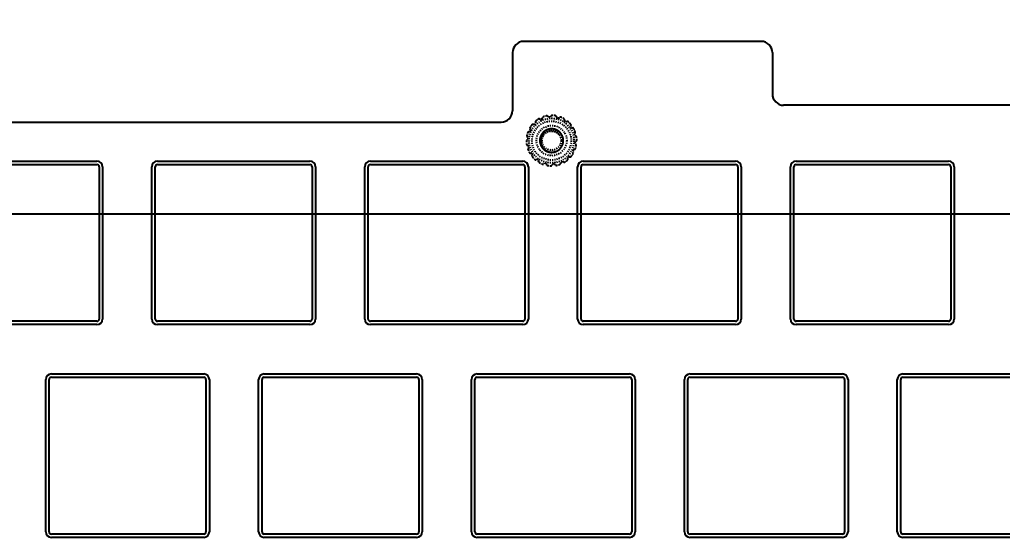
# Model space of a CAD drawing. Header units: inches. Extents: x 1466 to 2567, y -36 to 323.
# Drawn here: x 1622.4 to 1710.1, y 200.5 to 246.7 of the extents above; entities that cross this region are included whole.
import ezdxf

# ---------------------------------------------------------------- set-up
doc = ezdxf.new("R2010")
doc.units = ezdxf.units.IN
doc.header["$LTSCALE"] = 0.909449
doc.header["$MEASUREMENT"] = 0
doc.header["$PDMODE"] = 3
doc.header["$PDSIZE"] = 0.3125
doc.linetypes.add('HIDDEN', pattern=[0.2, 0.1, -0.1])
doc.linetypes.add('PHANTOM', pattern=[0.8, 0.45, -0.05, 0.1, -0.05, 0.1, -0.05])
doc.layers.get('0').update_dxf_attribs({"linetype": 'CONTINUOUS'})
doc.layers.get('Defpoints').update_dxf_attribs({"linetype": 'CONTINUOUS'})
doc.layers.add('DEFAULT_2', color=8, linetype='HIDDEN')
doc.layers.add('DEFAULT_3', color=7, linetype='PHANTOM')
doc.styles.get("Standard").update_dxf_attribs({"font": 'txt', "width": 0.8})
doc.dimstyles.get("Standard").update_dxf_attribs({"dimtxt": 6, "dimasz": 4.5, "dimexe": 1, "dimexo": 1, "dimgap": 0.09, "dimtad": 0, "dimzin": 1, "dimdsep": 46, "dimtxsty": 'STANDARD', "dimcen": 0.09, "dimclrd": 5, "dimclre": 5, "dimclrt": 1, "dimadec": 0, "dimazin": 0, "dimtp": 0.01, "dimtm": 0.01, "dimtfac": 1, "dimtofl": 0, "dimtmove": 0, "dimatfit": 3, "dimfxl": 1, "dimtolj": 1, "dimtzin": 4, "dimarcsym": 0})

# ---------------------------------------------------------------- blocks, each defined once
blk = doc.blocks.new('*D4')
at = {"layer": 'DEFAULT_3', "color": 3, "linetype": 'ByBlock', "lineweight": -2}
for p, q in [((1618.454, 233.772), (1618.454, 246.944)), ((1611.257, 233.772), (1619.454, 233.772)), ((1618.454, 224.272), (1618.454, 229.272)), ((1611.257, 219.772), (1619.454, 219.772))]:
    blk.add_line(p, q, dxfattribs=at)
at = {"layer": 'DEFAULT_3', "color": 3, "linetype": 'ByBlock'}
for points in [[(1617.704, 229.272), (1619.204, 229.272), (1618.454, 233.772)], [(1617.704, 224.272), (1619.204, 224.272), (1618.454, 219.772)]]:
    blk.add_solid(points, dxfattribs=at)
at = {"layer": 'Defpoints', "color": 0, "linetype": 'ByBlock'}
for p in [(1610.257, 233.772), (1618.454, 233.772), (1610.257, 219.772)]:
    blk.add_point(p, dxfattribs=at)
at = {"layer": 'DEFAULT_3', "color": 3, "linetype": 'ByBlock', "insert": (1618.454, 261.994), "char_height": 6, "attachment_point": 5, "rotation": 90}
blk.add_mtext('\\A1;14.00{\\H0.7x;\\S+0.05^ -0;}', dxfattribs=at)
blk = doc.blocks.new('*D5')
at = {"layer": 'DEFAULT_3', "color": 3, "linetype": 'ByBlock', "lineweight": -2}
for p, q in [((1592.191, 229.672), (1592.191, 230.355)), ((1592.191, 229.355), (1587.691, 229.355)), ((1876.597, 229.355), (1596.691, 229.355)), ((1881.097, 228.422), (1881.097, 228.355))]:
    blk.add_line(p, q, dxfattribs=at)
at = {"layer": 'DEFAULT_3', "color": 3, "linetype": 'ByBlock'}
for points in [[(1596.691, 230.105), (1596.691, 228.605), (1592.191, 229.355)], [(1876.597, 230.105), (1876.597, 228.605), (1881.097, 229.355)]]:
    blk.add_solid(points, dxfattribs=at)
at = {"layer": 'Defpoints', "color": 0, "linetype": 'ByBlock'}
for p in [(1881.097, 229.422), (1881.097, 229.355), (1592.191, 228.672)]:
    blk.add_point(p, dxfattribs=at)
at = {"layer": 'DEFAULT_3', "color": 3, "linetype": 'ByBlock', "insert": (1569.601, 229.355), "char_height": 6, "attachment_point": 5}
blk.add_mtext('\\A1;288.91%%P0.1', dxfattribs=at)

msp = doc.modelspace()

# ---------------------------------------------------------------- linework, layer by layer
at = {"color": 7, "linetype": 'Continuous'}
for p, q in [((1688.542, 244.772), (1667.342, 244.772)), ((1666.342, 243.772), (1666.342, 238.572)), ((1689.542, 243.772), (1689.542, 240.072)), ((1800.562, 239.072), (1690.542, 239.072)), ((1594.191, 237.572), (1665.342, 237.572)), ((1615.657, 234.072), (1629.257, 234.072)), ((1615.657, 233.772), (1629.257, 233.772)), ((1629.457, 233.572), (1629.457, 219.972)), ((1629.757, 233.572), (1629.757, 219.972)), ((1634.157, 219.972), (1634.157, 233.572)), ((1634.457, 219.972), (1634.457, 233.572)), ((1634.657, 234.072), (1648.257, 234.072)), ((1634.657, 233.772), (1648.257, 233.772)), ((1648.457, 233.572), (1648.457, 219.972)), ((1648.757, 233.572), (1648.757, 219.972)), ((1653.157, 219.972), (1653.157, 233.572)), ((1653.457, 219.972), (1653.457, 233.572)), ((1653.657, 234.072), (1667.257, 234.072)), ((1653.657, 233.772), (1667.257, 233.772)), ((1667.457, 233.572), (1667.457, 219.972)), ((1667.757, 233.572), (1667.757, 219.972)), ((1672.157, 219.972), (1672.157, 233.572)), ((1672.457, 219.972), (1672.457, 233.572)), ((1672.657, 234.072), (1686.257, 234.072)), ((1672.657, 233.772), (1686.257, 233.772)), ((1686.457, 233.572), (1686.457, 219.972)), ((1686.757, 233.572), (1686.757, 219.972)), ((1691.157, 219.972), (1691.157, 233.572)), ((1691.457, 219.972), (1691.457, 233.572)), ((1691.657, 234.072), (1705.257, 234.072)), ((1691.657, 233.772), (1705.257, 233.772)), ((1705.457, 233.572), (1705.457, 219.972)), ((1705.757, 233.572), (1705.757, 219.972)), ((1629.257, 219.772), (1615.657, 219.772)), ((1629.257, 219.472), (1615.657, 219.472)), ((1648.257, 219.772), (1634.657, 219.772)), ((1648.257, 219.472), (1634.657, 219.472)), ((1667.257, 219.772), (1653.657, 219.772)), ((1667.257, 219.472), (1653.657, 219.472)), ((1686.257, 219.772), (1672.657, 219.772)), ((1686.257, 219.472), (1672.657, 219.472)), ((1705.257, 219.772), (1691.657, 219.772)), ((1705.257, 219.472), (1691.657, 219.472)), ((1625.187, 215.072), (1638.787, 215.072)), ((1644.187, 215.072), (1657.787, 215.072)), ((1663.187, 215.072), (1676.787, 215.072)), ((1682.187, 215.072), (1695.787, 215.072)), ((1701.187, 215.072), (1714.787, 215.072)), ((1624.687, 200.972), (1624.687, 214.572)), ((1624.987, 200.972), (1624.987, 214.572)), ((1625.187, 214.772), (1638.787, 214.772)), ((1638.987, 214.572), (1638.987, 200.972)), ((1639.287, 214.572), (1639.287, 200.972)), ((1643.687, 200.972), (1643.687, 214.572)), ((1643.987, 200.972), (1643.987, 214.572)), ((1644.187, 214.772), (1657.787, 214.772)), ((1657.987, 214.572), (1657.987, 200.972)), ((1658.287, 214.572), (1658.287, 200.972)), ((1662.687, 200.972), (1662.687, 214.572)), ((1662.987, 200.972), (1662.987, 214.572)), ((1663.187, 214.772), (1676.787, 214.772)), ((1676.987, 214.572), (1676.987, 200.972)), ((1677.287, 214.572), (1677.287, 200.972)), ((1681.687, 200.972), (1681.687, 214.572)), ((1681.987, 200.972), (1681.987, 214.572)), ((1682.187, 214.772), (1695.787, 214.772)), ((1695.987, 214.572), (1695.987, 200.972)), ((1696.287, 214.572), (1696.287, 200.972)), ((1700.687, 200.972), (1700.687, 214.572)), ((1700.987, 200.972), (1700.987, 214.572)), ((1701.187, 214.772), (1714.787, 214.772)), ((1638.787, 200.772), (1625.187, 200.772)), ((1638.787, 200.472), (1625.187, 200.472)), ((1657.787, 200.772), (1644.187, 200.772)), ((1657.787, 200.472), (1644.187, 200.472)), ((1676.787, 200.772), (1663.187, 200.772)), ((1676.787, 200.472), (1663.187, 200.472)), ((1695.787, 200.772), (1682.187, 200.772)), ((1695.787, 200.472), (1682.187, 200.472)), ((1714.787, 200.772), (1701.187, 200.772)), ((1714.787, 200.472), (1701.187, 200.472))]:
    msp.add_line(p, q, dxfattribs=at)
for centre, radius, start, end in [((1667.342, 243.772), 1, 90, 180), ((1688.542, 243.772), 1, 0, 90), ((1690.542, 240.072), 1, 180, 270), ((1665.342, 238.572), 1, 270, 0), ((1629.257, 233.572), 0.5, 0, 90), ((1629.257, 233.572), 0.2, 0, 90), ((1634.657, 233.572), 0.5, 90, 180), ((1634.657, 233.572), 0.2, 90, 180), ((1648.257, 233.572), 0.5, 0, 90), ((1648.257, 233.572), 0.2, 0, 90), ((1653.657, 233.572), 0.5, 90, 180), ((1653.657, 233.572), 0.2, 90, 180), ((1667.257, 233.572), 0.5, 0, 90), ((1667.257, 233.572), 0.2, 0, 90), ((1672.657, 233.572), 0.5, 90, 180), ((1672.657, 233.572), 0.2, 90, 180), ((1686.257, 233.572), 0.5, 0, 90), ((1686.257, 233.572), 0.2, 0, 90), ((1691.657, 233.572), 0.5, 90, 180), ((1691.657, 233.572), 0.2, 90, 180), ((1705.257, 233.572), 0.5, 0, 90), ((1705.257, 233.572), 0.2, 0, 90), ((1629.257, 219.972), 0.5, 270, 0), ((1629.257, 219.972), 0.2, 270, 0), ((1634.657, 219.972), 0.5, 180, 270), ((1634.657, 219.972), 0.2, 180, 270), ((1648.257, 219.972), 0.5, 270, 0), ((1648.257, 219.972), 0.2, 270, 0), ((1653.657, 219.972), 0.5, 180, 270), ((1653.657, 219.972), 0.2, 180, 270), ((1667.257, 219.972), 0.5, 270, 0), ((1667.257, 219.972), 0.2, 270, 0), ((1672.657, 219.972), 0.5, 180, 270), ((1672.657, 219.972), 0.2, 180, 270), ((1686.257, 219.972), 0.5, 270, 0), ((1686.257, 219.972), 0.2, 270, 0), ((1691.657, 219.972), 0.5, 180, 270), ((1691.657, 219.972), 0.2, 180, 270), ((1705.257, 219.972), 0.5, 270, 0), ((1705.257, 219.972), 0.2, 270, 0), ((1625.187, 214.572), 0.5, 90, 180), ((1638.787, 214.572), 0.5, 0, 90), ((1644.187, 214.572), 0.5, 90, 180), ((1657.787, 214.572), 0.5, 0, 90), ((1663.187, 214.572), 0.5, 90, 180), ((1676.787, 214.572), 0.5, 0, 90), ((1682.187, 214.572), 0.5, 90, 180), ((1695.787, 214.572), 0.5, 0, 90), ((1701.187, 214.572), 0.5, 90, 180), ((1625.187, 214.572), 0.2, 90, 180), ((1638.787, 214.572), 0.2, 0, 90), ((1644.187, 214.572), 0.2, 90, 180), ((1657.787, 214.572), 0.2, 0, 90), ((1663.187, 214.572), 0.2, 90, 180), ((1676.787, 214.572), 0.2, 0, 90), ((1682.187, 214.572), 0.2, 90, 180), ((1695.787, 214.572), 0.2, 0, 90), ((1701.187, 214.572), 0.2, 90, 180), ((1625.187, 200.972), 0.5, 180, 270), ((1625.187, 200.972), 0.2, 180, 270), ((1638.787, 200.972), 0.5, 270, 0), ((1638.787, 200.972), 0.2, 270, 0), ((1644.187, 200.972), 0.5, 180, 270), ((1644.187, 200.972), 0.2, 180, 270), ((1657.787, 200.972), 0.5, 270, 360), ((1657.787, 200.972), 0.2, 270, 0), ((1663.187, 200.972), 0.5, 180, 270), ((1663.187, 200.972), 0.2, 180, 270), ((1676.787, 200.972), 0.5, 270, 360), ((1676.787, 200.972), 0.2, 270, 0), ((1682.187, 200.972), 0.5, 180, 270), ((1682.187, 200.972), 0.2, 180, 270), ((1695.787, 200.972), 0.5, 270, 0), ((1695.787, 200.972), 0.2, 270, 0), ((1701.187, 200.972), 0.5, 180, 270), ((1701.187, 200.972), 0.2, 180, 270)]:
    msp.add_arc(centre, radius, start, end, dxfattribs=at)
at = {"layer": 'DEFAULT_2', "color": 8, "linetype": 'HIDDEN'}
for p, q in [((1668.748, 237.846), (1668.871, 237.803)), ((1668.998, 237.862), (1669.044, 237.983)), ((1669.475, 238.099), (1669.575, 238.016)), ((1669.715, 238.029), (1669.799, 238.127)), ((1670.244, 238.088), (1670.31, 237.976)), ((1670.445, 237.94), (1670.559, 238.004)), ((1670.963, 237.815), (1670.987, 237.688)), ((1667.939, 236.871), (1667.896, 236.993)), ((1668.282, 237.361), (1668.152, 237.359)), ((1668.383, 237.589), (1668.381, 237.46)), ((1669.83, 236.762), (1669.83, 236.96)), ((1671.102, 237.607), (1671.23, 237.628)), ((1671.546, 237.313), (1671.525, 237.185)), ((1671.605, 237.07), (1671.732, 237.046)), ((1667.615, 235.943), (1667.713, 236.027)), ((1667.726, 236.167), (1667.643, 236.267)), ((1667.759, 236.698), (1667.88, 236.744)), ((1671.921, 236.641), (1671.857, 236.528)), ((1671.894, 236.393), (1672.005, 236.327)), ((1667.765, 235.432), (1667.654, 235.498)), ((1667.738, 235.183), (1667.802, 235.297)), ((1671.9, 235.126), (1671.779, 235.081)), ((1671.934, 235.658), (1672.016, 235.558)), ((1672.044, 235.882), (1671.946, 235.797)), ((1668.054, 234.755), (1667.927, 234.779)), ((1668.113, 234.512), (1668.134, 234.64)), ((1668.557, 234.217), (1668.429, 234.196)), ((1671.276, 234.235), (1671.278, 234.365)), ((1671.377, 234.464), (1671.507, 234.466)), ((1671.72, 234.954), (1671.763, 234.831)), ((1668.696, 234.01), (1668.672, 234.137)), ((1669.214, 233.884), (1669.101, 233.821)), ((1669.415, 233.737), (1669.349, 233.848)), ((1669.945, 233.796), (1669.86, 233.698)), ((1670.184, 233.726), (1670.084, 233.808)), ((1670.661, 233.963), (1670.616, 233.842)), ((1670.911, 233.979), (1670.788, 234.022))]:
    msp.add_line(p, q, dxfattribs=at)
for radius in [2, 1.75, 1.35, 0.85]:
    msp.add_circle((1669.83, 235.912), radius, dxfattribs=at)
for centre, radius, start, end in [((1669.83, 235.912), 2.25, 121.21228, 128.78772), ((1668.715, 237.751), 0.1, 70.68927, 121.21228), ((1668.904, 237.897), 0.1, 250.68927, 339.31073), ((1669.137, 237.948), 0.1, 108.78772, 159.31073), ((1669.83, 235.912), 2.25, 101.21228, 108.78772), ((1669.411, 238.021), 0.1, 50.68927, 101.21228), ((1669.639, 238.094), 0.1, 230.68927, 319.31073), ((1669.875, 238.062), 0.1, 88.78772, 139.31073), ((1669.83, 235.912), 2.25, 81.21228, 88.78772), ((1670.158, 238.037), 0.1, 30.68927, 81.21228), ((1670.396, 238.028), 0.1, 210.68927, 299.31073), ((1670.607, 237.917), 0.1, 68.78772, 119.31073), ((1669.83, 235.912), 2.25, 61.21228, 68.78772), ((1670.865, 237.797), 0.1, 10.68927, 61.21228), ((1671.086, 237.706), 0.1, 190.68927, 279.31073), ((1667.845, 236.838), 0.1, 290.68927, 19.31073), ((1667.991, 237.027), 0.1, 148.78772, 199.31073), ((1669.83, 235.912), 2.25, 141.21228, 148.78772), ((1668.154, 237.259), 0.1, 90.68927, 141.21228), ((1668.281, 237.461), 0.1, 270.68927, 359.31073), ((1668.483, 237.588), 0.1, 128.78772, 179.31073), ((1671.246, 237.53), 0.1, 48.78772, 99.31073), ((1669.83, 235.912), 2.25, 41.21228, 48.78772), ((1671.447, 237.329), 0.1, 350.68927, 41.21228), ((1671.623, 237.168), 0.1, 170.68927, 259.31073), ((1671.714, 236.948), 0.1, 28.78772, 79.31073), ((1669.83, 235.912), 2.25, 21.21228, 28.78772), ((1667.68, 235.867), 0.1, 130.68927, 181.21228), ((1667.721, 236.33), 0.1, 168.78772, 219.31073), ((1669.83, 235.912), 2.25, 161.21228, 168.78772), ((1667.794, 236.605), 0.1, 110.68927, 161.21228), ((1667.648, 236.103), 0.1, 310.68927, 39.31073), ((1671.945, 236.479), 0.1, 150.68927, 239.31073), ((1671.834, 236.69), 0.1, 330.68927, 21.21228), ((1671.954, 236.241), 0.1, 8.78772, 59.31073), ((1671.979, 235.958), 0.1, 310.68927, 1.21228), ((1669.83, 235.912), 2.25, 1.21228, 8.78772), ((1669.83, 235.912), 2.25, 181.21228, 188.78772), ((1667.705, 235.584), 0.1, 188.78772, 239.31073), ((1667.825, 235.134), 0.1, 150.68927, 201.21228), ((1669.83, 235.912), 2.25, 201.21228, 208.78772), ((1667.714, 235.346), 0.1, 330.68927, 59.31073), ((1671.814, 234.987), 0.1, 110.68927, 199.31073), ((1671.865, 235.22), 0.1, 290.68927, 341.21228), ((1672.011, 235.722), 0.1, 130.68927, 219.31073), ((1669.83, 235.912), 2.25, 341.21228, 348.78772), ((1671.939, 235.494), 0.1, 348.78772, 39.31073), ((1667.945, 234.877), 0.1, 208.78772, 259.31073), ((1668.036, 234.656), 0.1, 350.68927, 79.31073), ((1668.212, 234.496), 0.1, 170.68927, 221.21228), ((1669.83, 235.912), 2.25, 221.21228, 228.78772), ((1668.413, 234.295), 0.1, 228.78772, 279.31073), ((1668.574, 234.119), 0.1, 10.68927, 99.31073), ((1671.176, 234.237), 0.1, 308.78772, 359.31073), ((1671.378, 234.364), 0.1, 90.68927, 179.31073), ((1671.505, 234.566), 0.1, 270.68927, 321.21228), ((1669.83, 235.912), 2.25, 321.21228, 328.78772), ((1671.668, 234.798), 0.1, 328.78772, 19.31073), ((1668.794, 234.028), 0.1, 190.68927, 241.21228), ((1669.83, 235.912), 2.25, 241.21228, 248.78772), ((1669.052, 233.908), 0.1, 248.78772, 299.31073), ((1669.263, 233.797), 0.1, 30.68927, 119.31073), ((1669.501, 233.788), 0.1, 210.68927, 261.21228), ((1669.83, 235.912), 2.25, 261.21228, 268.78772), ((1669.784, 233.763), 0.1, 268.78772, 319.31073), ((1670.02, 233.731), 0.1, 50.68927, 139.31073), ((1670.248, 233.803), 0.1, 230.68927, 281.21228), ((1669.83, 235.912), 2.25, 281.21228, 288.78772), ((1670.522, 233.877), 0.1, 288.78772, 339.31073), ((1670.755, 233.928), 0.1, 70.68927, 159.31073), ((1670.944, 234.074), 0.1, 250.68927, 301.21228), ((1669.83, 235.912), 2.25, 301.21228, 308.78772)]:
    msp.add_arc(centre, radius, start, end, dxfattribs=at)
for points, knots in [([(1668.848, 236.278), (1668.815, 236.189), (1668.772, 235.999), (1668.786, 235.756), (1668.836, 235.57), (1668.911, 235.393), (1669.05, 235.193), (1669.275, 235.008), (1669.542, 234.892), (1669.831, 234.851), (1670.119, 234.892), (1670.386, 235.009), (1670.61, 235.195), (1670.777, 235.434), (1670.871, 235.71), (1670.884, 235.953), (1670.855, 236.143), (1670.813, 236.282), (1670.753, 236.413), (1670.676, 236.536), (1670.582, 236.646), (1670.438, 236.774), (1670.27, 236.871), (1670.087, 236.932), (1669.944, 236.957), (1669.8, 236.963), (1669.656, 236.949), (1669.515, 236.915), (1669.38, 236.862), (1669.254, 236.791), (1669.139, 236.704), (1669.036, 236.602), (1668.92, 236.448), (1668.838, 236.272), (1668.793, 236.085), (1668.774, 235.893), (1668.796, 235.699), (1668.856, 235.516), (1668.941, 235.343), (1669.091, 235.152), (1669.286, 235.007), (1669.462, 234.928), (1669.646, 234.873), (1669.889, 234.853), (1670.174, 234.91), (1670.435, 235.041), (1670.648, 235.239), (1670.802, 235.487), (1670.88, 235.767), (1670.881, 236.059), (1670.801, 236.339), (1670.673, 236.546), (1670.541, 236.686), (1670.39, 236.806), (1670.217, 236.894), (1670.031, 236.944), (1669.839, 236.967), (1669.645, 236.951), (1669.461, 236.897), (1669.329, 236.836), (1669.207, 236.759), (1669.096, 236.665), (1669, 236.558), (1668.919, 236.437), (1668.856, 236.307), (1668.811, 236.17), (1668.785, 236.028), (1668.777, 235.835), (1668.809, 235.643), (1668.879, 235.464), (1668.95, 235.337), (1669.038, 235.222), (1669.14, 235.12), (1669.255, 235.032), (1669.423, 234.938), (1669.609, 234.881), (1669.801, 234.862), (1669.993, 234.87), (1670.229, 234.93), (1670.482, 235.075), (1670.684, 235.285), (1670.824, 235.54), (1670.886, 235.825), (1670.871, 236.116), (1670.776, 236.391), (1670.61, 236.631), (1670.385, 236.816), (1670.118, 236.933), (1669.925, 236.96), (1669.83, 236.96)], [0, 0, 0, 0, 0.015611, 0.031223, 0.039048, 0.046872, 0.062483, 0.078095, 0.093706, 0.109318, 0.124929, 0.140541, 0.156153, 0.171764, 0.187375, 0.202987, 0.210812, 0.218636, 0.22646, 0.234285, 0.242109, 0.249933, 0.265546, 0.27337, 0.281194, 0.289019, 0.296843, 0.304667, 0.312492, 0.320316, 0.328141, 0.335965, 0.343789, 0.359402, 0.367226, 0.37505, 0.390663, 0.398487, 0.406311, 0.421923, 0.437534, 0.445359, 0.453183, 0.468794, 0.484406, 0.500018, 0.51563, 0.531241, 0.546853, 0.562465, 0.578076, 0.593688, 0.601513, 0.609337, 0.624949, 0.632773, 0.640598, 0.656211, 0.664035, 0.671859, 0.679684, 0.687508, 0.695332, 0.703156, 0.710981, 0.718805, 0.72663, 0.734454, 0.750066, 0.757891, 0.765715, 0.773539, 0.781364, 0.789188, 0.797012, 0.812625, 0.820449, 0.828273, 0.843885, 0.859496, 0.875108, 0.890719, 0.906331, 0.921943, 0.937554, 0.953165, 0.968776, 0.984389, 1, 1, 1, 1]), ([(1670.332, 234.993), (1670.416, 235.039), (1670.572, 235.155), (1670.75, 235.386), (1670.859, 235.656), (1670.889, 235.945), (1670.841, 236.233), (1670.715, 236.496), (1670.524, 236.715), (1670.279, 236.873), (1670, 236.96), (1669.709, 236.966), (1669.474, 236.906), (1669.301, 236.821), (1669.142, 236.712), (1669.006, 236.572), (1668.903, 236.409), (1668.844, 236.277), (1668.804, 236.139), (1668.782, 235.996), (1668.78, 235.851), (1668.799, 235.707), (1668.837, 235.568), (1668.894, 235.435), (1668.968, 235.311), (1669.059, 235.198), (1669.164, 235.099), (1669.282, 235.015), (1669.411, 234.948), (1669.547, 234.9), (1669.689, 234.871), (1669.833, 234.862), (1669.977, 234.872), (1670.166, 234.912), (1670.344, 234.991), (1670.5, 235.103), (1670.64, 235.236), (1670.75, 235.397), (1670.825, 235.574), (1670.874, 235.761), (1670.886, 236.003), (1670.822, 236.288), (1670.682, 236.543), (1670.413, 236.82), (1669.947, 237.009), (1669.452, 236.923), (1669.131, 236.71), (1668.939, 236.49), (1668.816, 236.226), (1668.777, 235.986), (1668.785, 235.794), (1668.821, 235.604), (1668.894, 235.424), (1669.002, 235.264), (1669.131, 235.122), (1669.288, 235.006), (1669.464, 234.927), (1669.603, 234.886), (1669.746, 234.865), (1669.89, 234.863), (1670.034, 234.881), (1670.174, 234.919), (1670.307, 234.976), (1670.431, 235.051), (1670.544, 235.141), (1670.643, 235.247), (1670.726, 235.365), (1670.793, 235.493), (1670.842, 235.629), (1670.871, 235.771), (1670.88, 235.915), (1670.87, 236.06), (1670.84, 236.201), (1670.774, 236.382), (1670.646, 236.589), (1670.432, 236.786), (1670.171, 236.916), (1669.885, 236.972), (1669.595, 236.946), (1669.322, 236.844), (1669.088, 236.671), (1668.909, 236.441), (1668.801, 236.17), (1668.769, 235.88), (1668.818, 235.593), (1668.943, 235.33), (1669.071, 235.184), (1669.144, 235.121)], [0, 0, 0, 0, 0.015621, 0.031242, 0.046862, 0.062483, 0.078103, 0.093723, 0.109344, 0.124965, 0.140586, 0.156207, 0.171827, 0.179656, 0.187485, 0.203106, 0.210935, 0.218764, 0.226593, 0.234422, 0.242251, 0.25008, 0.257908, 0.265738, 0.273566, 0.281395, 0.289224, 0.297053, 0.304882, 0.312711, 0.32054, 0.328369, 0.336198, 0.344027, 0.359649, 0.367478, 0.375306, 0.390927, 0.398756, 0.406585, 0.422206, 0.437826, 0.453447, 0.469068, 0.500019, 0.530969, 0.54659, 0.562211, 0.577831, 0.593452, 0.60128, 0.609109, 0.62473, 0.632559, 0.640388, 0.65601, 0.663839, 0.671669, 0.679498, 0.687327, 0.695156, 0.702984, 0.710814, 0.718643, 0.726472, 0.7343, 0.742129, 0.749958, 0.757787, 0.765615, 0.773444, 0.781273, 0.789102, 0.796931, 0.812552, 0.828172, 0.843793, 0.859414, 0.875036, 0.890657, 0.906277, 0.921898, 0.937518, 0.953138, 0.968758, 0.984379, 1, 1, 1, 1]), ([(1669.144, 235.121), (1669.216, 235.058), (1669.379, 234.952), (1669.611, 234.88), (1669.803, 234.862), (1669.996, 234.87), (1670.231, 234.931), (1670.483, 235.076), (1670.685, 235.286), (1670.824, 235.543), (1670.887, 235.827), (1670.871, 236.118), (1670.775, 236.393), (1670.609, 236.633), (1670.383, 236.817), (1670.16, 236.915), (1669.972, 236.954), (1669.827, 236.963), (1669.683, 236.953), (1669.541, 236.923), (1669.405, 236.874), (1669.235, 236.784), (1669.085, 236.66), (1668.965, 236.509), (1668.891, 236.385), (1668.835, 236.251), (1668.798, 236.112), (1668.78, 235.968), (1668.782, 235.823), (1668.805, 235.68), (1668.846, 235.542), (1668.906, 235.41), (1669.01, 235.248), (1669.146, 235.109), (1669.306, 235.001), (1669.479, 234.917), (1669.668, 234.87), (1669.861, 234.862), (1670.052, 234.881), (1670.284, 234.954), (1670.488, 235.087), (1670.623, 235.224), (1670.739, 235.378), (1670.843, 235.598), (1670.89, 235.885), (1670.858, 236.175), (1670.747, 236.444), (1670.568, 236.674), (1670.333, 236.846), (1670.06, 236.948), (1669.769, 236.971), (1669.531, 236.925), (1669.353, 236.849), (1669.188, 236.75), (1669.045, 236.618), (1668.933, 236.461), (1668.845, 236.29), (1668.792, 236.103), (1668.779, 235.911), (1668.789, 235.766), (1668.819, 235.625), (1668.868, 235.489), (1668.935, 235.361), (1669.019, 235.243), (1669.119, 235.138), (1669.232, 235.048), (1669.356, 234.974), (1669.534, 234.899), (1669.725, 234.862), (1669.918, 234.865), (1670.061, 234.887), (1670.199, 234.929), (1670.331, 234.989), (1670.453, 235.066), (1670.6, 235.191), (1670.719, 235.345), (1670.804, 235.518), (1670.864, 235.701), (1670.89, 235.943), (1670.842, 236.231), (1670.716, 236.494), (1670.525, 236.714), (1670.281, 236.872), (1670.003, 236.959), (1669.712, 236.966), (1669.476, 236.907), (1669.303, 236.822), (1669.144, 236.714), (1668.974, 236.54), (1668.882, 236.368), (1668.848, 236.278)], [0, 0, 0, 0, 0.01561, 0.031222, 0.039046, 0.04687, 0.062481, 0.078092, 0.093703, 0.109314, 0.124925, 0.140536, 0.156147, 0.171758, 0.187368, 0.20298, 0.210804, 0.218628, 0.226452, 0.234276, 0.2421, 0.249924, 0.265536, 0.27336, 0.281184, 0.289008, 0.296832, 0.304656, 0.31248, 0.320304, 0.328128, 0.335952, 0.343776, 0.359389, 0.367213, 0.375036, 0.390648, 0.398472, 0.406296, 0.421908, 0.437518, 0.445342, 0.453166, 0.468777, 0.484388, 0.499999, 0.51561, 0.531221, 0.546832, 0.562444, 0.578055, 0.593666, 0.60149, 0.609314, 0.624926, 0.63275, 0.640573, 0.656186, 0.66401, 0.671834, 0.679658, 0.687482, 0.695306, 0.70313, 0.710954, 0.718778, 0.726602, 0.734426, 0.750038, 0.757862, 0.765686, 0.77351, 0.781334, 0.789158, 0.796982, 0.812594, 0.820418, 0.828242, 0.843853, 0.859463, 0.875075, 0.890686, 0.906297, 0.921908, 0.937519, 0.95313, 0.960954, 0.968778, 0.984389, 1, 1, 1, 1]), ([(1670.531, 236.429), (1670.48, 236.505), (1670.385, 236.607), (1670.233, 236.709), (1670.108, 236.767), (1669.975, 236.805), (1669.839, 236.822), (1669.701, 236.819), (1669.566, 236.795), (1669.435, 236.751), (1669.312, 236.689), (1669.2, 236.609), (1669.101, 236.513), (1669.017, 236.404), (1668.95, 236.284), (1668.9, 236.156), (1668.869, 236.022), (1668.858, 235.885), (1668.866, 235.747), (1668.894, 235.612), (1668.955, 235.44), (1669.076, 235.243), (1669.28, 235.054), (1669.527, 234.929), (1669.798, 234.873), (1670.075, 234.892), (1670.25, 234.952), (1670.332, 234.993)], [0, 0, 0, 0, 0.062348, 0.093617, 0.124886, 0.156158, 0.18743, 0.218705, 0.249983, 0.281261, 0.312538, 0.343815, 0.375094, 0.406375, 0.437657, 0.46894, 0.500222, 0.531508, 0.562792, 0.594077, 0.625363, 0.68779, 0.750218, 0.812658, 0.875101, 0.937544, 1, 1, 1, 1]), ([(1669.856, 236.762), (1669.921, 236.762), (1670.051, 236.746), (1670.235, 236.68), (1670.4, 236.574), (1670.491, 236.48), (1670.531, 236.429)], [0, 0, 0, 0, 0.250011, 0.499986, 0.74998, 1, 1, 1, 1])]:
    msp.add_open_spline(points, degree=3, knots=knots, dxfattribs=at)
msp.add_open_spline([(1670.531, 236.429), (1670.512, 236.443), (1670.493, 236.456), (1670.473, 236.468)], degree=3, dxfattribs=at)

# ---------------------------------------------------------------- dimensions: what is measured, and where the dimension line sits
at = {"layer": 'DEFAULT_3', "linetype": 'ByBlock'}
dim = msp.add_linear_dim(base=(1618.454, 233.772), p1=(1610.257, 219.772), p2=(1610.257, 233.772), angle=90, text='<>{\\H0.7x;\\S+0.05^ -0;}', dimstyle='STANDARD', override={"dimclrd": 3, "dimclre": 3, "dimclrt": 3, "dimtfillclr": 256}, dxfattribs=at)
dim.commit()
dim.dimension.update_dxf_attribs({"geometry": '*D4', "text_midpoint": (1618.454, 261.994), "dimtype": 160})
dim = msp.add_linear_dim(base=(1881.097, 229.355), p1=(1592.191, 228.672), p2=(1881.097, 229.422), text='<>%%P0.1', dimstyle='STANDARD', override={"dimclrd": 3, "dimclre": 3, "dimclrt": 3, "dimtfillclr": 256}, dxfattribs=at)
dim.commit()
dim.dimension.update_dxf_attribs({"geometry": '*D5', "text_midpoint": (1569.601, 229.355), "dimtype": 160})

doc.saveas('drawing.dxf')
